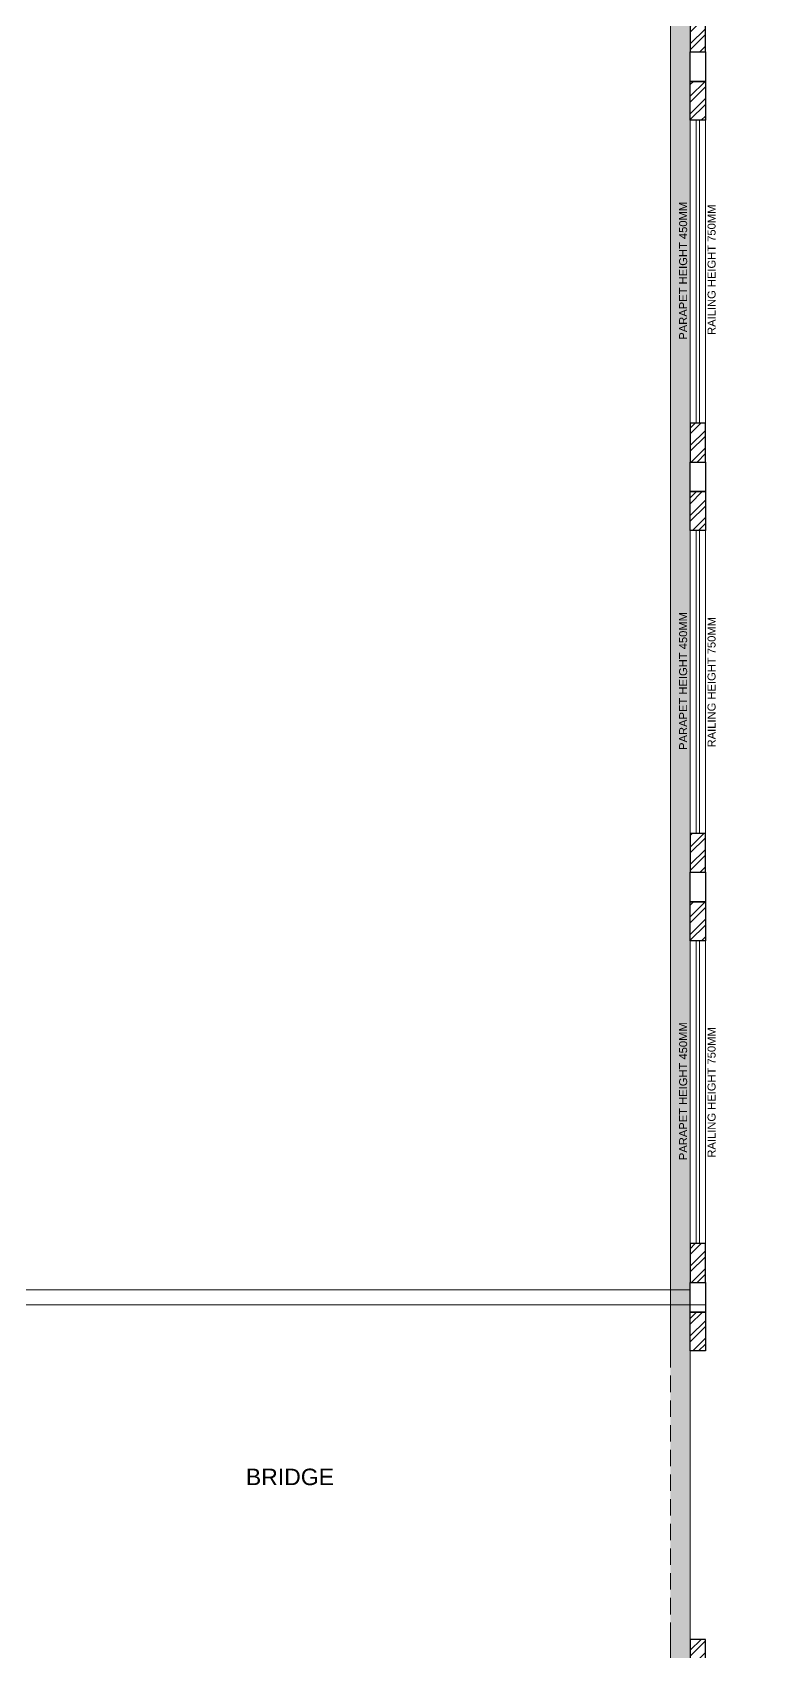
# Model space of a CAD drawing. Header units: metres. Extents: x 9819 to 10514, y 4405 to 4599.
# Drawn here: x 10305.51 to 10316.82, y 4550.07 to 4574.66 of the extents above; entities that cross this region are included whole.
import ezdxf
from ezdxf.enums import TextEntityAlignment as Align

# ---------------------------------------------------------------- set-up
doc = ezdxf.new("R2010")
doc.units = ezdxf.units.M
doc.header["$MEASUREMENT"] = 0
doc.linetypes.add('DASHED2', pattern=[0.375, 0.25, -0.125])
for name, color, linetype, lineweight in [('A_CONC', 1, 'Continuous', 30), ('A_GLAZE', 140, 'Continuous', 5), ('A_SILL 0.25', 25, 'Continuous', 15), ('A_TEXT', 7, 'Continuous', 5), ('A_WALL', 7, 'Continuous', 30), ('ELE .15', 8, 'Continuous', 15)]:
    doc.layers.add(name, color=color, linetype=linetype, lineweight=lineweight)
doc.styles.get("Standard").update_dxf_attribs({"font": 'arial.ttf'})

# ---------------------------------------------------------------- blocks, each defined once
blk = doc.blocks.new('A$C72561863')
at = {"transparency": 33554493}
h = blk.add_hatch(color=256, dxfattribs=at)
h.dxf.hatch_style = 1
h.paths.add_polyline_path([(-32.21, -72.38), (2.3, -72.38), (2.3, 0.3), (-32.21, 0.3)])
h.paths.add_polyline_path([(-31.91, -72.08), (2, -72.08), (2, 0), (-31.91, 0)], flags=16)
at = {"lineweight": 30, "true_color": 0x636466}
h = blk.add_hatch(dxfattribs=at)
h.set_pattern_fill('ANSI32', color=251, scale=0.5)
h.set_pattern_definition([(45, (-9908.29707, -4401.00705), (-0.1325825215, 0.1325825215), []), (45, (-9908.20869, -4401.00705), (-0.1325825215, 0.1325825215), [])])
h.paths.add_polyline_path([(0.11, 0), (0.11, -0.23), (1.77, -0.23), (1.77, -1.89), (2, -1.89), (2, 0)])
h.paths.add_polyline_path([(2, -2.93), (2, -2.34), (1.77, -2.34), (1.77, -2.93)])
h.paths.add_polyline_path([(2, -7.53), (2, -8.12), (1.77, -8.12), (1.77, -7.53)])
h.paths.add_polyline_path([(2, -9.16), (2, -8.57), (1.77, -8.57), (1.77, -9.16)])
h.paths.add_polyline_path([(2, -13.76), (2, -14.35), (1.77, -14.35), (1.77, -13.76)])
h.paths.add_polyline_path([(2, -15.39), (2, -14.8), (1.77, -14.8), (1.77, -15.39)])
h.paths.add_polyline_path([(2, -19.99), (2, -20.58), (1.77, -20.58), (1.77, -19.99)])
h.paths.add_polyline_path([(2, -21.62), (2, -21.03), (1.77, -21.03), (1.77, -21.62)])
h.paths.add_polyline_path([(2, -26.22), (2, -26.81), (1.77, -26.81), (1.77, -26.22)])
h.paths.add_polyline_path([(2, -27.85), (2, -27.26), (1.77, -27.26), (1.77, -27.85)])
h.paths.add_polyline_path([(2, -32.45), (2, -33.04), (1.77, -33.04), (1.77, -32.45)])
h.paths.add_polyline_path([(2, -34.08), (2, -33.49), (1.77, -33.49), (1.77, -34.08)])
h.paths.add_polyline_path([(2, -38.46), (2, -39.05), (1.77, -39.05), (1.77, -38.46)])
h.paths.add_polyline_path([(2, -40.09), (2, -39.5), (1.77, -39.5), (1.77, -40.09)])
h.paths.add_polyline_path([(2, -46.32), (2, -45.73), (1.77, -45.73), (1.77, -46.32)])
h.paths.add_polyline_path([(2, -44.69), (2, -45.28), (1.77, -45.28), (1.77, -44.69)])
h.paths.add_polyline_path([(2, -50.92), (2, -51.51), (1.77, -51.51), (1.77, -50.92)])
h.paths.add_polyline_path([(2, -52.55), (2, -51.96), (1.77, -51.96), (1.77, -52.55)])
h.paths.add_polyline_path([(2, -58.78), (2, -58.19), (1.77, -58.19), (1.77, -58.78)])
h.paths.add_polyline_path([(2, -57.15), (2, -57.74), (1.77, -57.74), (1.77, -57.15)])
h.paths.add_polyline_path([(2, -64.99), (2, -63.81), (1.77, -63.81), (1.77, -64.99)])
h.paths.add_polyline_path([(0.11, -72.08), (0.11, -71.85), (1.77, -71.85), (1.77, -70.19), (2, -70.19), (2, -72.08)])
h.paths.add_polyline_path([(-0.93, -72.08), (-0.34, -72.08), (-0.34, -71.85), (-0.93, -71.85)])
h.paths.add_polyline_path([(-6.72, -72.08), (-7.31, -72.08), (-7.31, -71.85), (-6.72, -71.85)])
h.paths.add_polyline_path([(-8.35, -72.08), (-7.76, -72.08), (-7.76, -71.85), (-8.35, -71.85)])
h.paths.add_polyline_path([(-23.19, -72.08), (-22.6, -72.08), (-22.6, -71.85), (-23.19, -71.85)])
h.paths.add_polyline_path([(-21.56, -72.08), (-22.15, -72.08), (-22.15, -71.85), (-21.56, -71.85)])
h.paths.add_polyline_path([(-15.77, -72.08), (-15.18, -72.08), (-15.18, -71.85), (-15.77, -71.85)])
h.paths.add_polyline_path([(-14.14, -72.08), (-14.73, -72.08), (-14.73, -71.85), (-14.14, -71.85)])
h.paths.add_polyline_path([(-30.02, -72.08), (-30.02, -71.85), (-31.68, -71.85), (-31.68, -70.19), (-31.91, -70.19), (-31.91, -72.08)])
h.paths.add_polyline_path([(-29.57, -72.08), (-28.98, -72.08), (-28.98, -71.85), (-29.57, -71.85)])
h.paths.add_polyline_path([(-31.91, -64.99), (-31.91, -63.81), (-31.68, -63.81), (-31.68, -64.99)])
h.paths.add_polyline_path([(-31.91, -58.78), (-31.91, -58.19), (-31.68, -58.19), (-31.68, -58.78)])
h.paths.add_polyline_path([(-31.91, -57.15), (-31.91, -57.74), (-31.68, -57.74), (-31.68, -57.15)])
h.paths.add_polyline_path([(-31.91, -52.55), (-31.91, -51.96), (-31.68, -51.96), (-31.68, -52.55)])
h.paths.add_polyline_path([(-31.91, -50.92), (-31.91, -51.51), (-31.68, -51.51), (-31.68, -50.92)])
h.paths.add_polyline_path([(-31.91, -46.32), (-31.91, -45.73), (-31.68, -45.73), (-31.68, -46.32)])
h.paths.add_polyline_path([(-31.91, -44.69), (-31.91, -45.28), (-31.68, -45.28), (-31.68, -44.69)])
h.paths.add_polyline_path([(-31.91, -40.09), (-31.91, -39.5), (-31.68, -39.5), (-31.68, -40.09)])
h.paths.add_polyline_path([(-31.91, -38.46), (-31.91, -39.05), (-31.68, -39.05), (-31.68, -38.46)])
h.paths.add_polyline_path([(-31.91, -34.08), (-31.91, -33.49), (-31.68, -33.49), (-31.68, -34.08)])
h.paths.add_polyline_path([(-31.91, -32.45), (-31.91, -33.04), (-31.68, -33.04), (-31.68, -32.45)])
h.paths.add_polyline_path([(-31.91, -27.85), (-31.91, -27.26), (-31.68, -27.26), (-31.68, -27.85)])
h.paths.add_polyline_path([(-31.91, -26.22), (-31.91, -26.81), (-31.68, -26.81), (-31.68, -26.22)])
h.paths.add_polyline_path([(-31.91, -21.62), (-31.91, -21.03), (-31.68, -21.03), (-31.68, -21.62)])
h.paths.add_polyline_path([(-31.91, -19.99), (-31.91, -20.58), (-31.68, -20.58), (-31.68, -19.99)])
h.paths.add_polyline_path([(-31.91, -15.39), (-31.91, -14.8), (-31.68, -14.8), (-31.68, -15.39)])
h.paths.add_polyline_path([(-31.91, -13.76), (-31.91, -14.35), (-31.68, -14.35), (-31.68, -13.76)])
h.paths.add_polyline_path([(-31.91, -9.16), (-31.91, -8.57), (-31.68, -8.57), (-31.68, -9.16)])
h.paths.add_polyline_path([(-31.91, -7.53), (-31.91, -8.12), (-31.68, -8.12), (-31.68, -7.53)])
h.paths.add_polyline_path([(-31.91, -2.93), (-31.91, -2.34), (-31.68, -2.34), (-31.68, -2.93)])
h.paths.add_polyline_path([(-30.02, 0), (-30.02, -0.23), (-31.68, -0.23), (-31.68, -1.89), (-31.91, -1.89), (-31.91, 0)])
at = {"layer": 'A_CONC'}
for points in [[(-31.91, -14.35), (-31.68, -14.35), (-31.68, -14.8), (-31.91, -14.8)], [(-31.91, -20.58), (-31.68, -20.58), (-31.68, -21.03), (-31.91, -21.03)], [(-31.91, -26.81), (-31.68, -26.81), (-31.68, -27.26), (-31.91, -27.26)], [(-31.91, -33.04), (-31.68, -33.04), (-31.68, -33.49), (-31.91, -33.49)]]:
    blk.add_lwpolyline(points, close=True, dxfattribs=at)
at = {"layer": 'A_GLAZE', "elevation": 0}
for points in [[(-31.82, -19.99), (-31.77, -19.99), (-31.77, -15.39), (-31.82, -15.39)], [(-31.82, -26.22), (-31.77, -26.22), (-31.77, -21.62), (-31.82, -21.62)], [(-31.82, -32.45), (-31.77, -32.45), (-31.77, -27.85), (-31.82, -27.85)]]:
    blk.add_lwpolyline(points, close=True, dxfattribs=at)
at = {"layer": 'A_SILL 0.25'}
blk.add_line((-31.91, -38.46, 0), (-31.91, -34.08), dxfattribs=at)
blk.add_lwpolyline([(2, -34.08), (2, 0), (-31.91, 0), (-31.91, -72.08), (2, -72.08), (2, -38.46)], dxfattribs=at)
at = {"layer": 'A_TEXT', "color": 32, "true_color": 0xcd6928}
for p, q in [((-31.91, -19.99), (-31.91, -15.39)), ((-31.68, -15.39), (-31.68, -19.99)), ((-31.91, -26.22), (-31.91, -21.62)), ((-31.68, -21.62), (-31.68, -26.22)), ((-31.91, -32.45), (-31.91, -27.85)), ((-31.68, -27.85), (-31.68, -32.45)), ((-31.91, -34.1), (-31.91, -34.08))]:
    blk.add_line(p, q, dxfattribs=at)
at = {"layer": 'A_WALL'}
for points in [[(-31.91, -13.76), (-31.91, -14.35), (-31.68, -14.35), (-31.68, -13.76)], [(-31.91, -15.39), (-31.91, -14.8), (-31.68, -14.8), (-31.68, -15.39)], [(-31.91, -19.99), (-31.91, -20.58), (-31.68, -20.58), (-31.68, -19.99)], [(-31.91, -21.62), (-31.91, -21.03), (-31.68, -21.03), (-31.68, -21.62)], [(-31.91, -26.22), (-31.91, -26.81), (-31.68, -26.81), (-31.68, -26.22)], [(-31.91, -27.85), (-31.91, -27.26), (-31.68, -27.26), (-31.68, -27.85)], [(-31.91, -32.45), (-31.91, -33.04), (-31.68, -33.04), (-31.68, -32.45)], [(-31.91, -34.08), (-31.91, -33.49), (-31.68, -33.49), (-31.68, -34.08)], [(-31.91, -38.46), (-31.91, -39.05), (-31.68, -39.05), (-31.68, -38.46)]]:
    blk.add_lwpolyline(points, close=True, dxfattribs=at)
at = {"layer": 'ELE .15', "color": 7, "linetype": 'DASHED2', "true_color": 0xffffff}
blk.add_line((-32.21, -34.08), (-32.21, -38.46), dxfattribs=at)
at = {"layer": 'ELE .15', "color": 7, "true_color": 0xffffff}
for points in [[(2.3, -34.08), (2.3, 0.3), (-32.21, 0.3), (-32.21, -34.08)], [(-32.21, -38.46), (-32.21, -72.38), (2.3, -72.38), (2.3, -38.46)]]:
    blk.add_lwpolyline(points, dxfattribs=at)
at = {"layer": 'A_TEXT', "color": 32, "true_color": 0xcd6928, "char_height": 0.1215, "attachment_point": 1, "rotation": 90}
for insert in [(-32.079, -18.722), (-32.079, -24.952), (-32.079, -31.182)]:
    blk.add_mtext_dynamic_manual_height_columns('PARAPET HEIGHT 450MM', width=3.42392, gutter_width=0.931, heights=[0], dxfattribs=dict(at, insert=insert))
at = {"layer": 'A_TEXT', "color": 4, "char_height": 0.1215, "attachment_point": 1, "rotation": 90}
for insert in [(-31.647, -18.65), (-31.647, -24.914), (-31.647, -31.144)]:
    blk.add_mtext_dynamic_manual_height_columns('RAILING HEIGHT 750MM', width=3.42392, gutter_width=0.931, heights=[0], dxfattribs=dict(at, insert=insert))

msp = doc.modelspace()

# ---------------------------------------------------------------- linework, layer by layer
at = {"layer": 'A_SILL 0.25'}
for points in [[(10271.7853, 4588.7144), (10301.6953, 4588.7144), (10303.6953, 4588.7144), (10303.6953, 4555.5644), (10315.4953, 4555.5644), (10315.4953, 4588.7144), (10317.4953, 4588.7144), (10317.4953, 4586.7144), (10317.1453, 4586.7144), (10317.1453, 4586.4844), (10317.4953, 4586.4844), (10317.2453, 4585.8844), (10317.2453, 4586.4844), (10317.4953, 4585.8844), (10317.4953, 4585.7844), (10317.4953, 4585.1844), (10317.4953, 4584.5044), (10317.4953, 4581.3344)], [(10301.6953, 4588.4844), (10303.4653, 4588.4844), (10303.4653, 4555.3344), (10315.7253, 4555.3344), (10315.7253, 4588.4844), (10317.4953, 4588.4844)]]:
    msp.add_lwpolyline(points, dxfattribs=at)

# ---------------------------------------------------------------- block references
msp.add_blockref('A$C72561863', (10347.4053, 4588.7144), dxfattribs=at)

# ---------------------------------------------------------------- texts
at = {"layer": 'A_TEXT'}
msp.add_text('BRIDGE', height=0.25, dxfattribs=at).set_placement((10309.419, 4552.5969), align=Align.CENTER)

doc.saveas('drawing.dxf')
